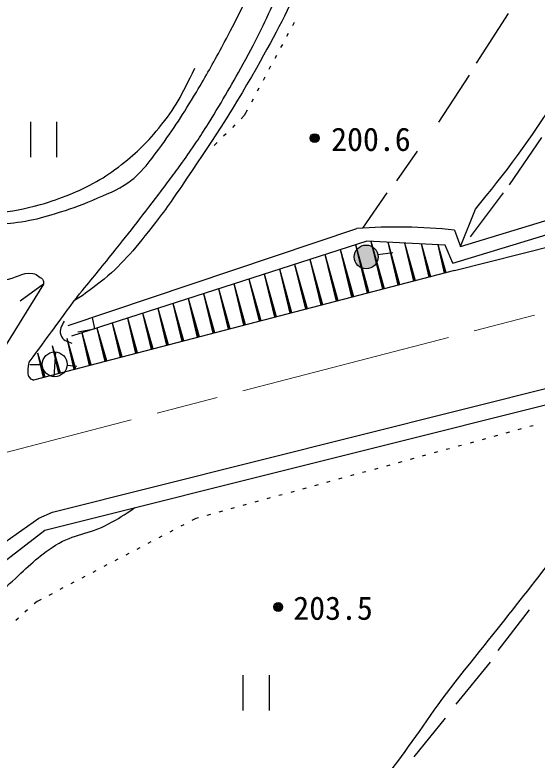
# Model space of a CAD drawing. Units: millimetres, scale not verified. Extents: x 40000 to 680000, y 20000 to 380000.
# Drawn here: x 408631 to 438106, y 260763 to 302817 of the extents above; entities that cross this region are included whole.
import ezdxf
from ezdxf.enums import TextEntityAlignment as Align

# ---------------------------------------------------------------- set-up
doc = ezdxf.new("R2010")
doc.units = ezdxf.units.MM
doc.header["$LTSCALE"] = 1000
doc.header["$PDMODE"] = 32
doc.header["$PDSIZE"] = 500
doc.linetypes.add('CHAIN', pattern=[18.5, 12, -1.5, 3.5, -1.5])
doc.layers.add('M-BGD', color=7, linetype='Continuous', lineweight=25)
doc.layers.add('M-BMK', color=2, linetype='CHAIN', lineweight=13)
doc.styles.add('ＭＳ ゴシック', font='')
doc.styles.get('ＭＳ ゴシック').set_extended_font_data('MS Gothic')

msp = doc.modelspace()

# ---------------------------------------------------------------- hatches: boundary and pattern name
at = {"layer": 'M-BGD'}
msp.add_hatch(color=256, dxfattribs=at).paths.add_polyline_path([(428593, 288496, -0.41421), (427800, 289025, -0.41421), (428328, 289817, -1)])

# ---------------------------------------------------------------- linework, layer by layer
for p, q in [((436465, 302893), (434662, 300086)), ((424388, 302382), (424294, 302206)), ((424057, 301765), (423962, 301589)), ((423726, 301148), (423631, 300972)), ((423395, 300532), (423300, 300355)), ((423064, 299915), (422969, 299739)), ((422733, 299298), (422638, 299122)), ((434271, 299415), (432534, 296773)), ((422402, 298681), (422307, 298505)), ((422071, 298064), (421976, 297888)), ((421740, 297448), (421572, 297134)), ((421572, 297134), (421398, 296960)), ((409507, 296788), (409507, 294788)), ((411007, 294788), (411007, 296788)), ((421045, 296606), (420904, 296465)), ((420551, 296111), (420410, 295969)), ((438354, 295895), (436524, 293222)), ((420056, 295615), (419883, 295441)), ((431339, 295133), (430178, 293451)), ((429616, 292767), (428251, 290782)), ((436188, 292780), (434323, 290293)), ((433350, 288812), (443934, 292030)), ((433774, 289744), (434620, 291860)), ((433435, 288389), (445204, 291352)), ((411636, 285296), (427932, 290760)), ((433435, 290675), (433774, 289744)), ((428494, 290048), (411831, 284679)), ((428575, 287125), (427868, 289846)), ((428624, 287138), (427868, 289846)), ((428527, 287112), (427868, 289846)), ((432909, 289822), (428494, 290048)), ((429446, 287352), (428748, 290035)), ((429495, 287364), (428748, 290035)), ((429398, 287339), (428748, 290035)), ((430317, 287578), (429691, 289987)), ((430366, 287591), (429691, 289987)), ((430269, 287566), (429691, 289987)), ((431188, 287805), (430634, 289938)), ((431237, 287817), (430634, 289938)), ((431140, 287792), (430634, 289938)), ((432060, 288031), (431576, 289890)), ((432108, 288044), (431576, 289890)), ((432011, 288019), (431576, 289890)), ((432931, 288258), (432519, 289842)), ((432979, 288270), (432519, 289842)), ((432882, 288245), (432519, 289842)), ((433350, 288812), (432909, 289822)), ((427704, 286899), (427010, 289570)), ((427753, 286911), (427010, 289570)), ((427656, 286886), (427010, 289570)), ((429121, 289288), (429965, 289410)), ((425962, 286445), (425294, 289017)), ((426011, 286458), (425294, 289017)), ((425914, 286433), (425294, 289017)), ((426833, 286672), (426152, 289293)), ((426882, 286685), (426152, 289293)), ((426785, 286659), (426152, 289293)), ((425091, 286219), (424436, 288740)), ((425140, 286231), (424436, 288740)), ((425043, 286206), (424436, 288740)), ((433435, 288389), (409683, 282211)), ((423349, 285766), (422719, 288187)), ((423398, 285778), (422719, 288187)), ((423301, 285753), (422719, 288187)), ((424220, 285992), (423578, 288464)), ((424269, 286005), (423578, 288464)), ((424172, 285980), (423578, 288464)), ((432979, 288270), (432882, 288245)), ((422478, 285539), (421861, 287911)), ((422527, 285552), (421861, 287911)), ((422430, 285527), (421861, 287911)), ((431237, 287817), (431140, 287792)), ((432108, 288044), (432011, 288019)), ((410241, 287621), (406956, 282320)), ((410241, 287621), (408936, 286661)), ((420736, 285086), (420145, 287358)), ((420785, 285099), (420145, 287358)), ((420688, 285074), (420145, 287358)), ((421607, 285313), (421003, 287634)), ((421656, 285325), (421003, 287634)), ((421559, 285300), (421003, 287634)), ((429495, 287364), (429398, 287339)), ((430366, 287591), (430269, 287566)), ((419865, 284860), (419287, 287081)), ((419914, 284872), (419287, 287081)), ((419817, 284847), (419287, 287081)), ((427753, 286911), (427656, 286886)), ((428624, 287138), (428527, 287112)), ((418123, 284406), (417571, 286528)), ((418172, 284419), (417571, 286528)), ((418075, 284394), (417571, 286528)), ((418994, 284633), (418429, 286805)), ((419043, 284646), (418429, 286805)), ((418946, 284620), (418429, 286805)), ((426011, 286458), (425914, 286433)), ((426882, 286685), (426785, 286659)), ((416381, 283953), (415855, 285976)), ((416430, 283966), (415855, 285976)), ((416333, 283941), (415855, 285976)), ((417252, 284180), (416713, 286252)), ((417301, 284193), (416713, 286252)), ((417204, 284167), (416713, 286252)), ((424269, 286005), (424172, 285980)), ((425140, 286231), (425043, 286206)), ((412986, 285749), (413130, 285098)), ((415510, 283727), (414997, 285699)), ((415559, 283739), (414997, 285699)), ((415462, 283714), (414997, 285699)), ((422527, 285552), (422430, 285527)), ((423398, 285778), (423301, 285753)), ((413768, 283274), (413281, 285146)), ((413816, 283286), (413281, 285146)), ((413720, 283261), (413281, 285146)), ((414639, 283500), (414139, 285423)), ((414687, 283513), (414139, 285423)), ((414591, 283488), (414139, 285423)), ((421656, 285325), (421559, 285300)), ((413115, 285087), (412184, 284918)), ((412897, 283047), (412423, 284870)), ((412945, 283060), (412423, 284870)), ((412849, 283035), (412423, 284870)), ((419914, 284872), (419817, 284847)), ((420785, 285099), (420688, 285074)), ((412026, 282821), (411576, 284551)), ((412074, 282833), (411576, 284551)), ((411978, 282808), (411576, 284551)), ((418172, 284419), (418075, 284394)), ((419043, 284646), (418946, 284620)), ((411155, 282594), (410754, 284138)), ((411203, 282607), (410754, 284138)), ((411107, 282582), (410754, 284138)), ((416430, 283966), (416333, 283941)), ((417301, 284193), (417204, 284167)), ((410284, 282368), (409931, 283725)), ((410332, 282380), (409931, 283725)), ((410236, 282355), (409931, 283725)), ((410930, 283797), (410828, 282400)), ((414687, 283513), (414591, 283488)), ((415559, 283739), (415462, 283714)), ((410180, 283067), (409475, 283070)), ((411577, 283041), (412124, 282996)), ((412945, 283060), (412849, 283035)), ((413816, 283286), (413720, 283261)), ((411203, 282607), (411107, 282582)), ((412074, 282833), (411978, 282808)), ((410332, 282380), (410236, 282355)), ((436539, 279265), (436346, 279212)), ((437214, 279450), (437021, 279397)), ((437889, 279636), (437696, 279583)), ((435189, 278894), (434996, 278841)), ((435864, 279079), (435671, 279026)), ((433839, 278523), (433646, 278470)), ((434514, 278708), (434321, 278655)), ((432489, 278152), (432296, 278099)), ((433164, 278337), (432971, 278284)), ((430464, 277595), (430271, 277542)), ((431139, 277781), (430946, 277728)), ((431814, 277966), (431621, 277913)), ((429114, 277224), (428921, 277171)), ((429789, 277410), (429596, 277357)), ((427764, 276853), (427572, 276800)), ((428439, 277039), (428247, 276986)), ((425739, 276297), (425547, 276244)), ((426414, 276482), (426222, 276429)), ((427089, 276668), (426897, 276615)), ((424390, 275926), (424197, 275873)), ((425065, 276111), (424872, 276058)), ((423040, 275555), (422847, 275502)), ((423715, 275740), (423522, 275687)), ((421690, 275183), (421497, 275130)), ((422365, 275369), (422172, 275316)), ((419665, 274627), (419472, 274574)), ((420340, 274812), (420147, 274759)), ((421015, 274998), (420822, 274945)), ((418836, 274399), (418610, 274281)), ((418990, 274441), (418836, 274399)), ((418167, 274049), (417990, 273956)), ((416926, 273400), (416749, 273307)), ((417547, 273724), (417369, 273631)), ((416306, 273075), (416129, 272982)), ((415686, 272750), (415509, 272657)), ((414446, 272101), (414269, 272008)), ((415066, 272426), (414889, 272333)), ((413826, 271776), (413648, 271683)), ((413206, 271452), (413028, 271359)), ((412585, 271127), (412408, 271034)), ((411345, 270478), (411168, 270385)), ((411965, 270802), (411788, 270710)), ((410725, 270153), (410548, 270060)), ((409879, 269710), (409725, 269574)), ((410105, 269828), (409879, 269710)), ((409350, 269244), (409200, 269111)), ((437664, 269249), (435881, 266944)), ((408825, 268781), (408675, 268648)), ((435462, 266298), (433525, 263924)), ((421500, 265555), (421500, 263555)), ((423000, 263555), (423000, 265555)), ((432918, 263124), (431148, 260941))]:
    msp.add_line(p, q, dxfattribs=at)
for points in [[(433774, 289744), (444357, 292961), (445759, 292070), (465084, 296964)], [(371628, 264936), (372390, 264936), (378740, 263666), (380688, 264344), (405156, 271032), (409982, 274419), (410744, 274758), (450961, 284833), (472043, 289913)], [(400500, 269000), (406257, 270609), (410321, 273742), (441820, 281625)]]:
    msp.add_lwpolyline(points, dxfattribs=at)
for centre, radius in [((425548, 295864), 250), ((425548, 295864), 200), ((425548, 295864), 150), ((425548, 295864), 100), ((425548, 295864), 50), ((425548, 295864), 20), ((428460, 289157), 674), ((410879, 283099), 700), ((423494, 269404), 250), ((423494, 269404), 200), ((423494, 269404), 150), ((423494, 269404), 100), ((423494, 269404), 50), ((423494, 269404), 20)]:
    msp.add_circle(centre, radius, dxfattribs=at)
for centre, radius, start, end in [((394459, 325949), 52678, 319.6759, 336.4472), ((430214, 260204), 30640, 83.9656, 94.2716)]:
    msp.add_arc(centre, radius, start, end, dxfattribs=at)
for points, knots in [([(405241, 291268), (405337, 291180), (405389, 291153), (405495, 291098), (405761, 290960), (405958, 291035), (406257, 291014), (406752, 290978), (407031, 290993), (407527, 291014), (408191, 291042), (408564, 291077), (409220, 291183), (409893, 291292), (410261, 291408), (410914, 291606), (411755, 291862), (412225, 292016), (413030, 292368), (413843, 292724), (414336, 292875), (415062, 293384), (415350, 293586), (415497, 293723), (415740, 293977), (416178, 294436), (416381, 294734), (416756, 295247), (417644, 296461), (418100, 297173), (418872, 298464), (419458, 299443), (419772, 300000), (420312, 301004), (421046, 302373), (421434, 303153), (422090, 304560), (423649, 307908), (423951, 309216), (425307, 313450)], [0, 0, 0, 0, 1, 1, 1, 2, 2, 2, 3, 3, 3, 4, 4, 4, 5, 5, 5, 6, 6, 6, 7, 7, 7, 8, 8, 8, 9, 9, 9, 10, 10, 10, 11, 11, 11, 12, 12, 12, 13, 13, 13, 13]), ([(411946, 286664), (412925, 287845), (413176, 288153), (413951, 289118), (415066, 290505), (415681, 291289), (416756, 292707), (417327, 293461), (417652, 293880), (418195, 294654), (418743, 295435), (419045, 295877), (419550, 296686), (420420, 298082), (420874, 298886), (421666, 300327), (422465, 301778), (422841, 302630), (423529, 304137), (425050, 307468), (425367, 308738), (426746, 312942)], [0, 0, 0, 0, 1, 1, 1, 2, 2, 2, 3, 3, 3, 4, 4, 4, 5, 5, 5, 6, 6, 6, 7, 7, 7, 7]), ([(427593, 312858), (427409, 312086), (427346, 311874), (427170, 311249), (426753, 309769), (426416, 308972), (425900, 307524), (425566, 306586), (425374, 306061), (424968, 305153), (424015, 303020), (423413, 301851), (422259, 299819), (420732, 297131), (419752, 295695), (418026, 293130), (417339, 292110), (416929, 291553), (416163, 290590), (415129, 289291), (414520, 288549), (413200, 287542), (412724, 287180), (412547, 287033), (411946, 286664)], [0, 0, 0, 0, 1, 1, 1, 2, 2, 2, 3, 3, 3, 4, 4, 4, 5, 5, 5, 6, 6, 6, 7, 7, 7, 8, 8, 8, 8]), ([(405241, 291268), (405587, 291347), (405686, 291364), (405973, 291416), (406574, 291525), (406923, 291511), (407527, 291606), (408526, 291764), (409092, 291843), (410067, 292114), (410742, 292302), (411111, 292444), (411760, 292707), (412268, 292912), (412550, 293037), (413030, 293300), (413618, 293621), (413940, 293822), (414470, 294231), (415451, 294989), (415961, 295481), (416756, 296432), (417744, 297617), (418003, 298222), (418788, 299819)], [0, 0, 0, 0, 1, 1, 1, 2, 2, 2, 3, 3, 3, 4, 4, 4, 5, 5, 5, 6, 6, 6, 7, 7, 7, 8, 8, 8, 8]), ([(403378, 289320), (404177, 288899), (404395, 288773), (405072, 288474), (405465, 288300), (405667, 288140), (406088, 288050), (406834, 287891), (407272, 287848), (408035, 287881), (408677, 287909), (409010, 288323), (409644, 288220), (409790, 288196), (409865, 288141), (409982, 288050), (410085, 287971), (410187, 287949), (410228, 287825), (410252, 287749), (410254, 287701), (410241, 287621)], [0, 0, 0, 0, 1, 1, 1, 2, 2, 2, 3, 3, 3, 4, 4, 4, 5, 5, 5, 6, 6, 6, 7, 7, 7, 7]), ([(411420, 285525), (411270, 285289), (411117, 285051), (411221, 284760), (411324, 284470), (411588, 284380), (411851, 284291)], [0, 0, 0, 0, 1, 1, 1, 2, 2, 2, 2]), ([(409418, 283213), (409388, 283046), (409377, 282996), (409367, 282855), (409359, 282738), (409339, 282669), (409362, 282553), (409381, 282457), (409402, 282398), (409470, 282327), (409536, 282259), (409588, 282241), (409683, 282211)], [0, 0, 0, 0, 1, 1, 1, 2, 2, 2, 3, 3, 3, 4, 4, 4, 4]), ([(354820, 253675), (355141, 253866), (355230, 253917), (355499, 254063), (355843, 254249), (356047, 254332), (356397, 254507), (356846, 254731), (357077, 254901), (357543, 255089), (358523, 255484), (359123, 255558), (360126, 255889), (360984, 256173), (361447, 256388), (362315, 256639), (363456, 256969), (364115, 257077), (365278, 257316), (366333, 257533), (366925, 257648), (367988, 257824), (368481, 257906), (368758, 257964), (369258, 257994), (370711, 258080), (371541, 258110), (372983, 257909), (375287, 257588), (376470, 256892), (378740, 256385), (379399, 256238), (379763, 256120), (380434, 256046), (381585, 255919), (382242, 255885), (383397, 255962), (386398, 256162), (388029, 256722), (391017, 257062), (391841, 257156), (392305, 257204), (393134, 257232), (393596, 257247), (393856, 257252), (394319, 257232), (394917, 257205), (395250, 257147), (395843, 257062), (396344, 256990), (396627, 256949), (397113, 256808), (398128, 256516), (398654, 256220), (399653, 255877), (401295, 255313), (402219, 255008), (403886, 254522), (404741, 254273), (405222, 254138), (406088, 253930), (406939, 253725), (407422, 253629), (408289, 253506), (408915, 253418), (409266, 253362), (409898, 253337), (411120, 253288), (411807, 253299), (413030, 253337), (413758, 253360), (414167, 253358), (414893, 253422), (416519, 253564), (417436, 253635), (419042, 253930), (420888, 254268), (421974, 254375), (423698, 255115), (424800, 255588), (425496, 255777), (426408, 256554), (429975, 259595), (431077, 262183), (434011, 265838), (437204, 269816), (438201, 271111), (442071, 276112)], [0, 0, 0, 0, 1, 1, 1, 2, 2, 2, 3, 3, 3, 4, 4, 4, 5, 5, 5, 6, 6, 6, 7, 7, 7, 8, 8, 8, 9, 9, 9, 10, 10, 10, 11, 11, 11, 12, 12, 12, 13, 13, 13, 14, 14, 14, 15, 15, 15, 16, 16, 16, 17, 17, 17, 18, 18, 18, 19, 19, 19, 20, 20, 20, 21, 21, 21, 22, 22, 22, 23, 23, 23, 24, 24, 24, 25, 25, 25, 26, 26, 26, 27, 27, 27, 28, 28, 28, 29, 29, 29, 29]), ([(395928, 265275), (395963, 265129), (396010, 265056), (396097, 264936), (396326, 264624), (396679, 264764), (397028, 264598), (397469, 264388), (397715, 264264), (398129, 264005), (398690, 263654), (398926, 263344), (399484, 262989), (399709, 262846), (399814, 262699), (400076, 262650), (400532, 262566), (400854, 262430), (401262, 262650), (401571, 262818), (401698, 262987), (401939, 263243), (402650, 263999), (402897, 264551), (403548, 265360), (404548, 266603), (405106, 267305), (406172, 268492), (407037, 269456), (407536, 269987), (408490, 270862), (409403, 271699), (409882, 272226), (410928, 272890), (411988, 273563), (412812, 273483), (413911, 274090), (414509, 274420), (414734, 274548), (415396, 275012)], [0, 0, 0, 0, 1, 1, 1, 2, 2, 2, 3, 3, 3, 4, 4, 4, 5, 5, 5, 6, 6, 6, 7, 7, 7, 8, 8, 8, 9, 9, 9, 10, 10, 10, 11, 11, 11, 12, 12, 12, 13, 13, 13, 13])]:
    msp.add_open_spline(points, degree=3, knots=knots, dxfattribs=at)
msp.add_open_spline([(411946, 286664), (410682, 284939), (410682, 284939), (409418, 283213)], degree=3, dxfattribs=at)
for p in [(425548, 295864), (423494, 269404)]:
    msp.add_point(p, dxfattribs=at)
at = {"layer": 'M-BMK'}
msp.add_line((367770, 267668), (462849, 292318), dxfattribs=at)

# ---------------------------------------------------------------- texts
at = {"layer": 'M-BGD', "style": 'ＭＳ ゴシック'}
for s, p in [('200.6', (428727, 295799)), ('203.5', (426589, 269339))]:
    msp.add_text(s, height=1320, dxfattribs=at).set_placement(p, align=Align.MIDDLE_CENTER)

doc.saveas('drawing.dxf')
